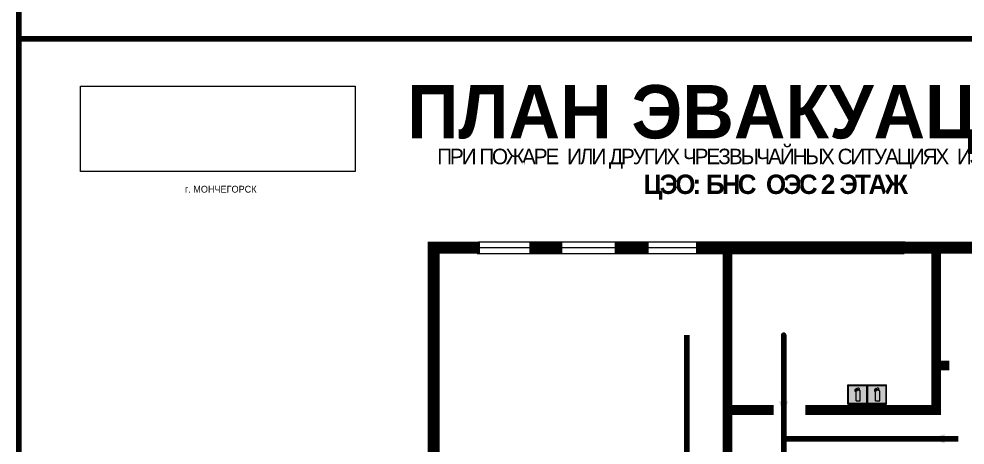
# Model space of a CAD drawing. Header units: millimetres. Extents: x 13114 to 67229, y 22859 to 38520.
# Drawn here: x 24049.7 to 24439.4, y 24897.6 to 25073.2 of the extents above; entities that cross this region are included whole.
import ezdxf

# ---------------------------------------------------------------- set-up
doc = ezdxf.new("R2010")
doc.units = ezdxf.units.MM
doc.layers.add('План_Штампы', color=7, linetype='Continuous')
doc.styles.add('обычный', font='arial.ttf')
picture_1 = doc.add_image_def('image1.jpg', size_in_pixel=(337, 105))

# ---------------------------------------------------------------- blocks, each defined once
blk = doc.blocks.new('A$C3AD82952')
at = {"true_color": 0xf5f5ff}
h = blk.add_hatch(color=7, dxfattribs=at)
h.dxf.hatch_style = 1
h.paths.add_polyline_path([(8.21, 8.73, 0.414214), (7.89, 9.05), (7.22, 9.05), (7.22, 9.92), (7.59, 9.92, 1), (7.57, 10.36), (7.22, 10.36), (7.22, 10.6), (6.43, 10.6), (6.43, 10.36), (6.01, 10.36), (4.74, 9.59), (4.74, 8.69), (4.98, 8.73), (4.98, 9.26), (6.12, 9.91), (6.43, 9.91), (6.43, 9.05), (5.76, 9.05, 0.414214), (5.44, 8.73), (5.44, 2.2), (8.21, 2.2)], flags=0)
h.paths.add_polyline_path([(12.8, 12.8), (0, 12.8), (0, 0), (12.8, 0)])
h.paths.add_polyline_path([(0.51, 12.29), (12.29, 12.29), (12.29, 0.51), (0.51, 0.51)], flags=16)
h.paths.add_polyline_path([(4.74, 9.59), (6.01, 10.36), (6.43, 10.36), (6.43, 10.6), (7.22, 10.6), (7.22, 10.36), (7.59, 10.36, -0.94586), (7.59, 9.92), (7.22, 9.92), (7.22, 9.05), (7.89, 9.05, -0.414214), (8.21, 8.73), (8.21, 2.2), (5.44, 2.2), (5.44, 8.73, -0.414214), (5.76, 9.05), (6.43, 9.05), (6.43, 9.91), (6.12, 9.91), (4.98, 9.26), (4.98, 8.73), (4.74, 8.69)], flags=0)
h = blk.add_hatch(color=242)
h.dxf.hatch_style = 1
h.paths.add_polyline_path([(12.29, 12.29), (0.51, 12.29), (0.51, 0.51), (12.29, 0.51)])
h.paths.add_polyline_path([(4.74, 8.69), (4.74, 9.59), (6.01, 10.36), (6.43, 10.36), (6.43, 10.6), (7.22, 10.6), (7.22, 10.36), (7.59, 10.36, -0.94586), (7.59, 9.92), (7.22, 9.92), (7.22, 9.05), (7.89, 9.05, -0.414214), (8.21, 8.73), (8.21, 2.2), (5.44, 2.2), (5.44, 8.73, -0.414214), (5.76, 9.05), (6.43, 9.05), (6.43, 9.91), (6.12, 9.91), (4.98, 9.26), (4.98, 8.73)], flags=16)
h = blk.add_hatch(color=7, dxfattribs=at)
h.dxf.hatch_style = 1
h.paths.add_polyline_path([(8.21, 8.73, 0.414214), (7.89, 9.05), (7.22, 9.05), (7.22, 9.92), (7.59, 9.92, 1), (7.57, 10.36), (7.22, 10.36), (7.22, 10.6), (6.43, 10.6), (6.43, 10.36), (6.01, 10.36), (4.74, 9.59), (4.74, 8.69), (4.98, 8.73), (4.98, 9.26), (6.12, 9.91), (6.43, 9.91), (6.43, 9.05), (5.76, 9.05, 0.414214), (5.44, 8.73), (5.44, 2.2), (8.21, 2.2)])
at = {"color": 242, "lineweight": 5}
for p, q in [((0, 0), (0, 12.8)), ((0, 12.8), (12.8, 12.8)), ((12.8, 0), (12.8, 12.8)), ((6.01, 10.36), (4.74, 9.59)), ((4.74, 9.59), (4.74, 8.69)), ((4.74, 8.69), (4.98, 8.73)), ((4.98, 9.26), (6.12, 9.91)), ((4.98, 8.73), (4.98, 9.26)), ((5.44, 2.2), (5.44, 8.73)), ((5.76, 9.05), (6.43, 9.05)), ((6.01, 10.36), (6.43, 10.36)), ((6.12, 9.91), (6.43, 9.91)), ((7.22, 10.6), (6.43, 10.6)), ((6.43, 10.6), (6.43, 10.36)), ((6.43, 9.91), (6.43, 9.05)), ((7.22, 10.36), (7.22, 10.6)), ((7.59, 10.36), (7.22, 10.36)), ((7.22, 9.05), (7.22, 9.92)), ((7.59, 9.92), (7.22, 9.92)), ((7.89, 9.05), (7.22, 9.05)), ((8.21, 2.2), (8.21, 8.73)), ((0, 0), (12.8, 0)), ((5.44, 2.2), (8.21, 2.2))]:
    blk.add_line(p, q, dxfattribs=at)
blk.add_lwpolyline([(0.51, 12.29), (12.29, 12.29), (12.29, 0.51), (0.51, 0.51)], close=True, dxfattribs=at)
for centre, radius, start, end in [((5.76, 8.73), 0.32, 90, 180), ((7.58, 10.14), 0.223, 273.18746, 86.81254), ((7.89, 8.73), 0.32, 0, 90)]:
    blk.add_arc(centre, radius, start, end, dxfattribs=at)

msp = doc.modelspace()

# ---------------------------------------------------------------- linework, layer by layer
at = {"color": 6, "lineweight": 100}
for points in [[(24049.66, 25065.01), (24649.66, 25065.01), (24649.66, 25460.01), (24049.66, 25460.01)], [(24049.66, 24670.01), (24649.66, 24670.01), (24649.66, 25065.01), (24049.66, 25065.01)]]:
    msp.add_lwpolyline(points, close=True, dxfattribs=at)
at = {"lineweight": 0}
for points, const_width in [([(24239.57, 24978.94), (24220.53, 24978.94), (24220.53, 24870.08)], 5), ([(24220.53, 24799.41), (24220.53, 24791.37), (24502.57, 24791.37), (24502.57, 24978.94), (24328.53, 24978.94)], 5), ([(24273.48, 24978.94), (24259.93, 24978.94)], 5), ([(24309.05, 24978.94), (24295.08, 24978.94)], 5), ([(24373.63, 24912.02), (24427.57, 24912.02), (24427.57, 24978.27), (24427.57, 24930.31), (24432.97, 24930.31)], 4), ([(24341.56, 24977.29), (24341.56, 24882.63), (24341.56, 24912.02), (24360.58, 24912.02)], 4)]:
    msp.add_lwpolyline(points, dxfattribs=dict(at, const_width=const_width))
for points in [[(24238.88, 24981.35), (24414.81, 24981.35)], [(24238.39, 24976.47), (24414.32, 24976.47)], [(24239.57, 24978.94), (24415.5, 24978.94)]]:
    msp.add_lwpolyline(points, dxfattribs=at)
at = {"color": 126, "lineweight": 100, "true_color": 0x008754}
for points in [[(24266, 24826.01), (24238.24, 24826.01), (24238.24, 24803.61), (24299.14, 24803.61), (24299.14, 24814.95), (24364.72, 24814.95), (24364.72, 24942.89), (24364.72, 24900.19), (24436.56, 24900.19)], [(24364.72, 24863.56), (24254.71, 24863.56), (24324.86, 24863.56), (24324.86, 24942.89)]]:
    msp.add_lwpolyline(points, dxfattribs=at)
at = {"layer": 'План_Штампы', "color": 126, "true_color": 0x008754}
for points in [[(24362.8, 24915.6), (24366.54, 24915.59), (24364.68, 24909.85)], [(24430.99, 24902.04), (24430.98, 24898.3), (24425.24, 24900.15)]]:
    msp.add_solid(points, dxfattribs=at)

# ---------------------------------------------------------------- block references
at = {"xscale": 0.625, "yscale": 0.625, "zscale": 0.625}
for p in [(24391.11, 24914.37), (24399.11, 24914.37)]:
    msp.add_blockref('A$C3AD82952', p, dxfattribs=at)

# ---------------------------------------------------------------- texts
at = {"lineweight": 0, "style": 'обычный'}
for s, insert, char_height, width, attachment_point in [('{\\fProxima Nova Rg|b1|i0|c204|p2;ПЛАН ЭВАКУАЦИИ}', (24209.56, 25045.93), 22, 493.8901, 1), ('\\pi-8.4,l8.4,t8.4;{\\fProxima Nova Rg|b0|i0|c204|p2;г. МОНЧЕГОРСК\\H1.1997x; }', (24132.79, 25002.99), 2.8, 126.6484, 5)]:
    msp.add_mtext(s, dxfattribs=dict(at, insert=insert, char_height=char_height, width=width, attachment_point=attachment_point))
at = {"color": 0, "lineweight": 0, "insert": (24359.42, 25019.88), "char_height": 8, "width": 449.2158, "attachment_point": 5, "style": 'обычный'}
msp.add_mtext('{\\fArial Black|b1|i0|c204|p34;\\H2x;\\T0.85;  \\fArial Narrow|b0|i0|c204|p34;\\H0.8x;\\W0.9;\\P\\fProxima Nova Rg|b0|i0|c204|p2;\\H0.5x;\\W1;\\C256;ПРИ ПОЖАРЕ  ИЛИ ДРУГИХ ЧРЕЗВЫЧАЙНЫХ СИТУАЦИЯХ  ИЗ ПОМЕЩЕНИЙ \\fProxima Nova Rg|b1|i0|c204|p2;\\H1.25x;\\P ЦЭО: БНС  ОЭС 2 ЭТАЖ}', dxfattribs=at)

# ---------------------------------------------------------------- pictures from other files: only their frames are drawn
at = {"color": 7, "lineweight": 0, "true_color": 0xf5f5ff}
image = msp.add_image(picture_1, insert=(24075.03, 25010.25), size_in_units=(113.11, 35.24), dxfattribs=at)
image.dxf.flags = 7

doc.saveas('drawing.dxf')
